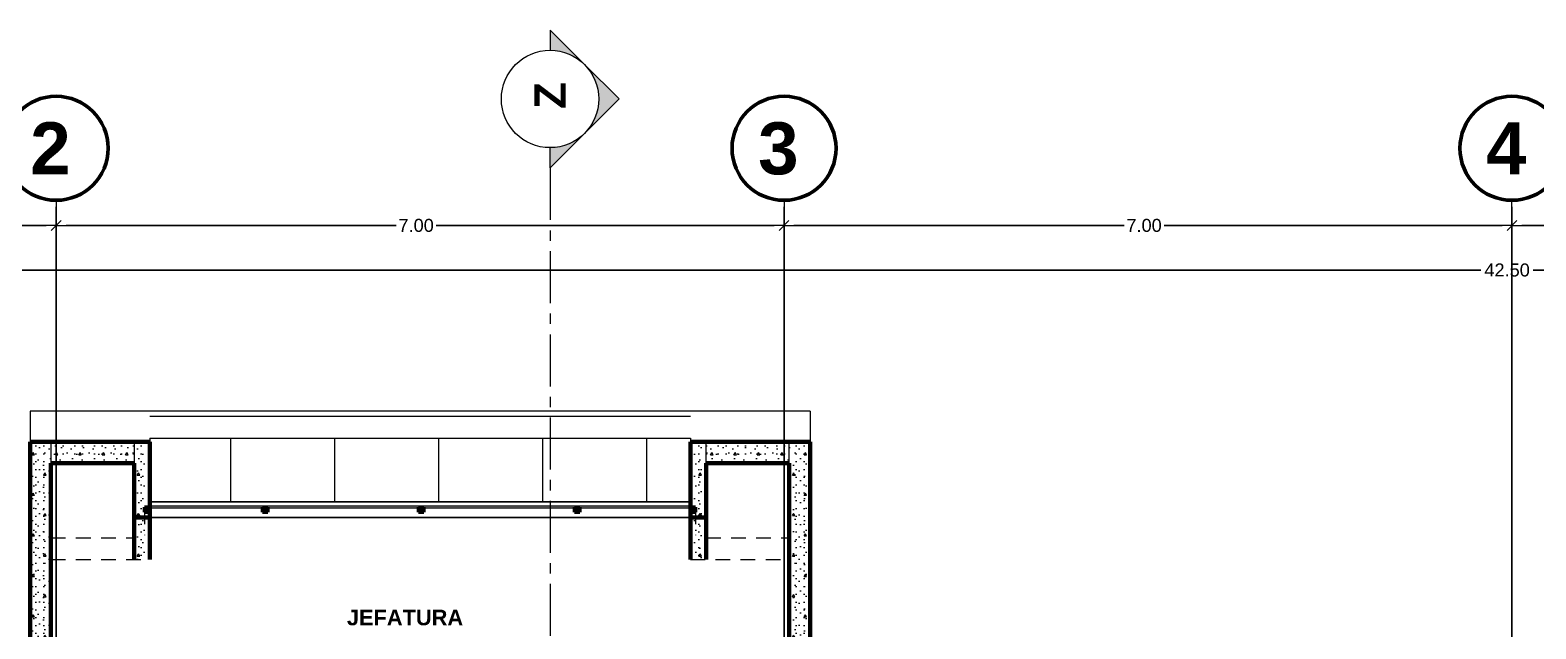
# Model space of a CAD drawing. Header units: inches. Extents: x -38 to 5698, y -33 to 92.
# Drawn here: x 108.57 to 123.05, y 41.78 to 47.54 of the extents above; entities that cross this region are included whole.
import ezdxf

# ---------------------------------------------------------------- set-up
doc = ezdxf.new("R2010")
doc.units = ezdxf.units.IN
doc.header["$MEASUREMENT"] = 0
doc.set_wipeout_variables(frame=1)
doc.header["$PDMODE"] = 1
for name, pattern in [('Línea Oculta', [0.195611, 0.141111, -0.0545]), ('Punto & Raya', [0.65, 0.5, -0.075, 0, -0.075]), ('Wipeout_Contour', [1, 0, -1])]:
    doc.linetypes.add(name, pattern=pattern)
for name, color, linetype in [('02 _ ARQ _ ALB _ Cotas Ejes', 7, 'Continuous'), ('02 _ ARQ _ ALB _ Ejes Generales', 7, 'Continuous'), ('02 _ ARQ _ ZON _ Espacio.3D', 7, 'Continuous'), ('08 _ STR _ EXT _ 07 Losa Aligerada', 7, 'Continuous'), ('08 _ STR _ EXT _ 08 Placas Inclinadas', 7, 'Continuous'), ('Acabado - Muros', 7, 'Continuous'), ('Dibujo 2D - General', 7, 'Continuous'), ('Estructura - 03 LOSA', 7, 'Continuous'), ('Marcador - Secciones', 251, 'Continuous')]:
    doc.layers.add(name, color=color, linetype=linetype)
doc.styles.add('Estilo_Generado_1', font='swisseb.ttf')
doc.styles.add('Estilo_Generado_4', font='swisse.ttf')
doc.dimstyles.new('Estilo_Generado__15', dxfattribs={"dimtxt": 0.125, "dimasz": 0.095, "dimexe": 0.18, "dimexo": 0.003, "dimgap": 0, "dimtad": 0, "dimtih": 1, "dimtoh": 1, "dimzin": 0, "dimdsep": 46, "dimtxsty": 'Estilo_Generado_4', "dimblk": 'ARROWHEAD_6', "dimblk1": 'ARROWHEAD_6', "dimblk2": 'ARROWHEAD_6', "dimcen": 0.09, "dimclrd": 144, "dimclre": 144, "dimclrt": 7, "dimadec": 0, "dimazin": 0, "dimtfac": 1, "dimtdec": 4, "dimtmove": 0, "dimatfit": 3, "dimfxl": 1, "dimtolj": 1, "dimtzin": 0, "dimarcsym": 0})
pattern_1 = [(0, (92.5, 3e-09), (0, 0.3897114), [0.024375, -0.200625]), (0, (92.6125, 0.19486), (0, 0.3897114), [0.024375, -0.200625]), (60, (92.5, 3e-09), (-0.3375, 0.1948557), [0.024375, -0.200625]), (60, (92.725, 3e-09), (-0.3375, 0.1948557), [0.024375, -0.200625]), (120, (92.5244, 3e-09), (0.3375, 0.1948557), [0.024375, -0.200625]), (120, (92.7494, 3e-09), (0.3375, 0.1948557), [0.024375, -0.200625]), (0, (92.500015, 0.0375), (0, 0.075), [0, -0.075, 0, -0.1125]), (45, (92.537515, 0.0375), (-0.05303301, 0.05303301), [0, -0.05625, 0, -0.09375])]

# ---------------------------------------------------------------- blocks, each defined once
blk = doc.blocks.new('ARROWHEAD_6')
at = {"color": 0, "linetype": 'Continuous', "lineweight": 0}
for p, q in [((0, 0), (-1, 0)), ((-0.5, -0.5), (0.5, 0.5))]:
    blk.add_line(p, q, dxfattribs=at)
blk = doc.blocks.new('*D80', base_point=(804.059, 0))
at = {"layer": '02 _ ARQ _ ALB _ Cotas Ejes', "color": 144, "linetype": 'Continuous', "lineweight": -2, "transparency": 16777216}
for p, q in [((101.82, 39.653), (101.82, 45.838)), ((108.82, 39.653), (108.82, 45.838)), ((101.915, 45.658), (105.089, 45.658)), ((108.725, 45.658), (105.476, 45.658))]:
    blk.add_line(p, q, dxfattribs=at)
at = {"layer": 'Defpoints', "color": 0, "linetype": 'Continuous', "lineweight": 40, "transparency": 16777216}
for p in [(108.82, 45.658), (101.82, 39.65), (108.82, 39.65)]:
    blk.add_point(p, dxfattribs=at)
at = {"layer": '02 _ ARQ _ ALB _ Cotas Ejes', "color": 144, "linetype": 'Continuous', "lineweight": -2, "transparency": 16777216, "xscale": 0.095, "yscale": 0.095, "zscale": 0.095, "rotation": 180}
blk.add_blockref('ARROWHEAD_6', (101.82, 45.658), dxfattribs=at)
at = {"layer": '02 _ ARQ _ ALB _ Cotas Ejes', "color": 144, "linetype": 'Continuous', "lineweight": -2, "transparency": 16777216, "xscale": 0.095, "yscale": 0.095, "zscale": 0.095}
blk.add_blockref('ARROWHEAD_6', (108.82, 45.658), dxfattribs=at)
at = {"layer": '02 _ ARQ _ ALB _ Cotas Ejes', "color": 7, "linetype": 'Continuous', "lineweight": 13, "transparency": 16777216, "insert": (105.282, 45.658), "char_height": 0.125, "attachment_point": 5, "style": 'Estilo_Generado_4'}
blk.add_mtext('\\A1;7.00', dxfattribs=at)
blk = doc.blocks.new('*D81', base_point=(804.059, 0))
at = {"layer": '02 _ ARQ _ ALB _ Cotas Ejes', "color": 144, "linetype": 'Continuous', "lineweight": -2, "transparency": 16777216}
for p, q in [((108.82, 39.653), (108.82, 45.838)), ((115.82, 39.653), (115.82, 45.838)), ((108.915, 45.658), (112.089, 45.658)), ((115.725, 45.658), (112.476, 45.658))]:
    blk.add_line(p, q, dxfattribs=at)
at = {"layer": 'Defpoints', "color": 0, "linetype": 'Continuous', "lineweight": 40, "transparency": 16777216}
for p in [(115.82, 45.658), (108.82, 39.65), (115.82, 39.65)]:
    blk.add_point(p, dxfattribs=at)
at = {"layer": '02 _ ARQ _ ALB _ Cotas Ejes', "color": 144, "linetype": 'Continuous', "lineweight": -2, "transparency": 16777216, "xscale": 0.095, "yscale": 0.095, "zscale": 0.095, "rotation": 180}
blk.add_blockref('ARROWHEAD_6', (108.82, 45.658), dxfattribs=at)
at = {"layer": '02 _ ARQ _ ALB _ Cotas Ejes', "color": 144, "linetype": 'Continuous', "lineweight": -2, "transparency": 16777216, "xscale": 0.095, "yscale": 0.095, "zscale": 0.095}
blk.add_blockref('ARROWHEAD_6', (115.82, 45.658), dxfattribs=at)
at = {"layer": '02 _ ARQ _ ALB _ Cotas Ejes', "color": 7, "linetype": 'Continuous', "lineweight": 13, "transparency": 16777216, "insert": (112.282, 45.658), "char_height": 0.125, "attachment_point": 5, "style": 'Estilo_Generado_4'}
blk.add_mtext('\\A1;7.00', dxfattribs=at)
blk = doc.blocks.new('*D82', base_point=(804.059, 0))
at = {"layer": '02 _ ARQ _ ALB _ Cotas Ejes', "color": 144, "linetype": 'Continuous', "lineweight": -2, "transparency": 16777216}
for p, q in [((115.82, 39.653), (115.82, 45.838)), ((122.82, 39.653), (122.82, 45.838)), ((115.915, 45.658), (119.089, 45.658)), ((122.725, 45.658), (119.476, 45.658))]:
    blk.add_line(p, q, dxfattribs=at)
at = {"layer": 'Defpoints', "color": 0, "linetype": 'Continuous', "lineweight": 40, "transparency": 16777216}
for p in [(122.82, 45.658), (115.82, 39.65), (122.82, 39.65)]:
    blk.add_point(p, dxfattribs=at)
at = {"layer": '02 _ ARQ _ ALB _ Cotas Ejes', "color": 144, "linetype": 'Continuous', "lineweight": -2, "transparency": 16777216, "xscale": 0.095, "yscale": 0.095, "zscale": 0.095, "rotation": 180}
blk.add_blockref('ARROWHEAD_6', (115.82, 45.658), dxfattribs=at)
at = {"layer": '02 _ ARQ _ ALB _ Cotas Ejes', "color": 144, "linetype": 'Continuous', "lineweight": -2, "transparency": 16777216, "xscale": 0.095, "yscale": 0.095, "zscale": 0.095}
blk.add_blockref('ARROWHEAD_6', (122.82, 45.658), dxfattribs=at)
at = {"layer": '02 _ ARQ _ ALB _ Cotas Ejes', "color": 7, "linetype": 'Continuous', "lineweight": 13, "transparency": 16777216, "insert": (119.282, 45.658), "char_height": 0.125, "attachment_point": 5, "style": 'Estilo_Generado_4'}
blk.add_mtext('\\A1;7.00', dxfattribs=at)
blk = doc.blocks.new('*D83', base_point=(804.059, 0))
at = {"layer": '02 _ ARQ _ ALB _ Cotas Ejes', "color": 144, "linetype": 'Continuous', "lineweight": -2, "transparency": 16777216}
for p, q in [((122.82, 39.653), (122.82, 45.838)), ((129.82, 39.653), (129.82, 45.838)), ((122.915, 45.658), (126.089, 45.658)), ((129.725, 45.658), (126.476, 45.658))]:
    blk.add_line(p, q, dxfattribs=at)
at = {"layer": 'Defpoints', "color": 0, "linetype": 'Continuous', "lineweight": 40, "transparency": 16777216}
for p in [(129.82, 45.658), (122.82, 39.65), (129.82, 39.65)]:
    blk.add_point(p, dxfattribs=at)
at = {"layer": '02 _ ARQ _ ALB _ Cotas Ejes', "color": 144, "linetype": 'Continuous', "lineweight": -2, "transparency": 16777216, "xscale": 0.095, "yscale": 0.095, "zscale": 0.095, "rotation": 180}
blk.add_blockref('ARROWHEAD_6', (122.82, 45.658), dxfattribs=at)
at = {"layer": '02 _ ARQ _ ALB _ Cotas Ejes', "color": 144, "linetype": 'Continuous', "lineweight": -2, "transparency": 16777216, "xscale": 0.095, "yscale": 0.095, "zscale": 0.095}
blk.add_blockref('ARROWHEAD_6', (129.82, 45.658), dxfattribs=at)
at = {"layer": '02 _ ARQ _ ALB _ Cotas Ejes', "color": 7, "linetype": 'Continuous', "lineweight": 13, "transparency": 16777216, "insert": (126.282, 45.658), "char_height": 0.125, "attachment_point": 5, "style": 'Estilo_Generado_4'}
blk.add_mtext('\\A1;7.00', dxfattribs=at)
blk = doc.blocks.new('*D86', base_point=(804.059, 0))
at = {"layer": '02 _ ARQ _ ALB _ Cotas Ejes', "color": 144, "linetype": 'Continuous', "lineweight": -2, "transparency": 16777216}
for p, q in [((101.57, 39.903), (101.57, 45.409)), ((144.07, 39.903), (144.07, 45.409)), ((101.665, 45.229), (122.52, 45.229)), ((143.975, 45.229), (123.025, 45.229))]:
    blk.add_line(p, q, dxfattribs=at)
at = {"layer": 'Defpoints', "color": 0, "linetype": 'Continuous', "lineweight": 40, "transparency": 16777216}
for p in [(144.07, 45.229), (101.57, 39.9), (144.07, 39.9)]:
    blk.add_point(p, dxfattribs=at)
at = {"layer": '02 _ ARQ _ ALB _ Cotas Ejes', "color": 144, "linetype": 'Continuous', "lineweight": -2, "transparency": 16777216, "xscale": 0.095, "yscale": 0.095, "zscale": 0.095, "rotation": 180}
blk.add_blockref('ARROWHEAD_6', (101.57, 45.229), dxfattribs=at)
at = {"layer": '02 _ ARQ _ ALB _ Cotas Ejes', "color": 144, "linetype": 'Continuous', "lineweight": -2, "transparency": 16777216, "xscale": 0.095, "yscale": 0.095, "zscale": 0.095}
blk.add_blockref('ARROWHEAD_6', (144.07, 45.229), dxfattribs=at)
at = {"layer": '02 _ ARQ _ ALB _ Cotas Ejes', "color": 7, "linetype": 'Continuous', "lineweight": 13, "transparency": 16777216, "insert": (122.773, 45.229), "char_height": 0.125, "attachment_point": 5, "style": 'Estilo_Generado_4'}
blk.add_mtext('\\A1;42.50', dxfattribs=at)

msp = doc.modelspace()

# ---------------------------------------------------------------- hatches: boundary and pattern name
at = {"layer": '08 _ STR _ EXT _ 08 Placas Inclinadas', "linetype": 'Continuous', "lineweight": 9}
h = msp.add_hatch(dxfattribs=at)
h.set_pattern_fill('HORMIGÓN_EN_MASA_0002', style=0, pattern_type=2)
h.set_pattern_definition(pattern_1)
h.paths.add_polyline_path([(116.029, 43.579), (116, 43.372), (116.07, 43.372), (116.07, 43.579)])
h = msp.add_hatch(dxfattribs=at)
h.set_pattern_fill('HORMIGÓN_EN_MASA_0002', style=0, pattern_type=2)
h.set_pattern_definition(pattern_1)
h.paths.add_polyline_path([(108.57, 40.2), (108.77, 40.2), (108.77, 42.447), (108.64, 43.372), (108.57, 43.372)])
h = msp.add_hatch(dxfattribs=at)
h.set_pattern_fill('HORMIGÓN_EN_MASA_0002', style=0, pattern_type=2)
h.set_pattern_definition(pattern_1)
h.paths.add_polyline_path([(108.77, 43.372), (108.64, 43.372), (108.741, 42.654), (108.77, 42.654)])
h = msp.add_hatch(dxfattribs=at)
h.set_pattern_fill('HORMIGÓN_EN_MASA_0002', style=0, pattern_type=2)
h.set_pattern_definition(pattern_1)
h.paths.add_polyline_path([(115.87, 42.654), (115.899, 42.654), (116, 43.372), (115.87, 43.372)])
h = msp.add_hatch(dxfattribs=at)
h.set_pattern_fill('HORMIGÓN_EN_MASA_0002', style=0, pattern_type=2)
h.set_pattern_definition(pattern_1)
h.paths.add_polyline_path([(115.87, 42.447), (115.87, 40.2), (116.07, 40.2), (116.07, 39.9), (116.07, 39.9), (116.07, 43.372), (116, 43.372)])
h = msp.add_hatch(dxfattribs=at)
h.set_pattern_fill('HORMIGÓN_EN_MASA_0002', style=0, pattern_type=2)
h.set_pattern_definition(pattern_1)
h.paths.add_polyline_path([(108.741, 42.654), (108.77, 42.447), (108.77, 42.654)])
h = msp.add_hatch(dxfattribs=at)
h.set_pattern_fill('HORMIGÓN_EN_MASA_0002', style=0, pattern_type=2)
h.set_pattern_definition(pattern_1)
h.paths.add_polyline_path([(109.57, 42.447), (109.72, 42.447), (109.72, 42.654), (109.57, 42.654)])
h = msp.add_hatch(dxfattribs=at)
h.set_pattern_fill('HORMIGÓN_EN_MASA_0002', style=0, pattern_type=2)
h.set_pattern_definition(pattern_1)
h.paths.add_polyline_path([(114.92, 42.447), (115.07, 42.447), (115.07, 42.654), (114.92, 42.654)])
h = msp.add_hatch(dxfattribs=at)
h.set_pattern_fill('HORMIGÓN_EN_MASA_0002', style=0, pattern_type=2)
h.set_pattern_definition(pattern_1)
h.paths.add_polyline_path([(115.87, 42.447), (115.899, 42.654), (115.87, 42.654)])
at = {"layer": 'Marcador - Secciones', "linetype": 'Continuous', "lineweight": 13}
for points in [[(113.57, 47.536), (113.57, 47.342, -0.198912), (113.901, 47.205)], [(113.901, 47.205, -0.414214), (113.901, 46.542), (114.233, 46.874)], [(113.57, 46.211), (113.901, 46.542, -0.198912), (113.57, 46.405)]]:
    msp.add_hatch(color=7, dxfattribs=at).paths.add_polyline_path(points)

# ---------------------------------------------------------------- linework, layer by layer
at = {"layer": '02 _ ARQ _ ALB _ Ejes Generales', "color": 251, "linetype": 'Punto & Raya', "lineweight": 13}
for p, q in [((122.82, 44.9), (122.82, 45.9)), ((122.82, 3.05), (122.82, 44.9)), ((122.82, 44.9), (122.82, 44.9))]:
    msp.add_line(p, q, dxfattribs=at)
at = {"layer": '02 _ ARQ _ ALB _ Ejes Generales', "color": 7, "linetype": 'Continuous', "lineweight": 60}
for centre in [(108.82, 46.4), (115.82, 46.4), (122.82, 46.4)]:
    msp.add_circle(centre, 0.5, dxfattribs=at)
at = {"layer": '02 _ ARQ _ ZON _ Espacio.3D', "color": 254, "linetype": 'Continuous', "lineweight": 0, "flags": 128}
msp.add_lwpolyline([(108.77, 43.372), (108.77, 40.2), (109.07, 40.2), (109.07, 39.9), (109.47, 39.9), (109.47, 39.45), (109.47, 39.433), (115.17, 39.433), (115.17, 39.9), (115.57, 39.9), (115.57, 40.2), (115.87, 40.2), (115.87, 43.372), (115.07, 43.372), (115.07, 42.85), (109.57, 42.85), (109.57, 43.372)], close=True, dxfattribs=at)
at = {"layer": '08 _ STR _ EXT _ 07 Losa Aligerada', "color": 254, "linetype": 'Continuous', "lineweight": 18, "flags": 128}
msp.add_lwpolyline([(126.548, 40.5), (115.87, 40.5), (115.87, 43.874), (108.77, 43.874), (108.77, 39.9), (103.62, 39.9), (103.62, 40.95), (100.52, 40.95), (100.52, 37.7), (101.57, 37.7), (101.57, 33.9), (100.67, 33.9), (100.67, 27.939), (100.17, 27.939), (100.17, 5.8), (117.735, 5.8), (117.735, 7.2), (122.931, 7.2), (122.931, 6), (129.57, 6)], dxfattribs=at)
at = {"layer": '08 _ STR _ EXT _ 08 Placas Inclinadas', "color": 7, "linetype": 'Continuous', "lineweight": 80}
for p, q in [((108.77, 43.372), (109.57, 43.372)), ((109.57, 43.372), (109.57, 42.447)), ((115.07, 43.372), (115.87, 43.372)), ((115.07, 42.447), (115.07, 43.372)), ((115.87, 43.372), (115.87, 40.2))]:
    msp.add_line(p, q, dxfattribs=at)
at = {"layer": '08 _ STR _ EXT _ 08 Placas Inclinadas', "color": 251, "linetype": 'Línea Oculta', "lineweight": 13}
for p, q in [((108.77, 42.654), (109.57, 42.654)), ((115.07, 42.654), (115.87, 42.654))]:
    msp.add_line(p, q, dxfattribs=at)
at = {"layer": '08 _ STR _ EXT _ 08 Placas Inclinadas', "color": 7, "linetype": 'Continuous', "lineweight": 80, "flags": 128}
for points in [[(108.77, 40.2), (108.77, 43.372)], [(109.57, 42.85), (109.72, 42.85)], [(114.92, 42.85), (115.07, 42.85)]]:
    msp.add_lwpolyline(points, dxfattribs=at)
at = {"layer": '08 _ STR _ EXT _ 08 Placas Inclinadas', "color": 251, "linetype": 'Línea Oculta', "lineweight": 13, "flags": 128}
for points in [[(108.77, 42.447), (109.72, 42.447)], [(114.92, 42.447), (115.87, 42.447)]]:
    msp.add_lwpolyline(points, dxfattribs=at)
at = {"layer": 'Acabado - Muros', "color": 251, "linetype": 'Línea Oculta', "lineweight": 13}
for p, q in [((109.67, 42.926), (109.67, 42.68)), ((114.97, 42.926), (114.97, 42.68))]:
    msp.add_line(p, q, dxfattribs=at)
at = {"layer": 'Acabado - Muros', "color": 7, "linetype": 'Continuous', "lineweight": 60}
for p, q in [((109.72, 42.901), (109.67, 42.901)), ((110.856, 42.901), (110.806, 42.901)), ((112.356, 42.901), (112.306, 42.901)), ((113.856, 42.901), (113.806, 42.901)), ((114.97, 42.901), (114.92, 42.901))]:
    msp.add_line(p, q, dxfattribs=at)
at = {"layer": 'Marcador - Secciones', "color": 7, "linetype": 'Continuous', "lineweight": 13, "flags": 128}
for points in [[(113.901, 47.205), (113.57, 47.536), (113.57, 47.342, -0.198912)], [(113.901, 46.542), (113.57, 46.211), (113.57, 46.405, 0.198912)]]:
    msp.add_lwpolyline(points, format="xyb", dxfattribs=at)
msp.add_lwpolyline([(113.901, 46.542), (114.233, 46.874), (113.901, 47.205)], dxfattribs=at)
at = {"layer": 'Marcador - Secciones', "color": 7, "linetype": 'Continuous', "lineweight": 13}
msp.add_circle((113.57, 46.874), 0.468, dxfattribs=at)

# ---------------------------------------------------------------- texts
at = {"layer": '02 _ ARQ _ ALB _ Ejes Generales', "color": 7, "lineweight": 30, "char_height": 0.5, "attachment_point": 1, "style": 'Estilo_Generado_1'}
for s, insert in [('\\A1;{\\pql;\\pt0;\\fSwis721 Ex BT|b1|i0|c0|p34;2}', (108.571, 46.65)), ('\\A1;{\\pql;\\pt0;\\fSwis721 Ex BT|b1|i0|c0|p34;3}', (115.571, 46.65)), ('\\A1;{\\pql;\\pt0;\\fSwis721 Ex BT|b1|i0|c0|p34;4}', (122.571, 46.65))]:
    msp.add_mtext(s, dxfattribs=dict(at, insert=insert))
at = {"layer": '02 _ ARQ _ ZON _ Espacio.3D', "color": 252, "lineweight": 25, "insert": (112.175, 41.964), "char_height": 0.15, "attachment_point": 2, "style": 'Estilo_Generado_1'}
msp.add_mtext('\\A1;{\\pqc;\\pt0;\\fSwis721 Ex BT|b1|i0|c0|p34;JEFATURA}', dxfattribs=at)
at = {"layer": 'Marcador - Secciones', "color": 5, "lineweight": 25, "insert": (113.72, 47.035), "char_height": 0.3, "attachment_point": 9, "rotation": 90, "style": 'Estilo_Generado_1'}
msp.add_mtext('\\A1;{\\pqr;\\pt0;\\fSwis721 Ex BT|b1|i0|c0|p34;Z}', dxfattribs=at)

# ---------------------------------------------------------------- dimensions: what is measured, and where the dimension line sits
at = {"layer": '02 _ ARQ _ ALB _ Cotas Ejes', "color": 144, "linetype": 'Continuous', "lineweight": 13}
dim = msp.add_linear_dim(base=(129.82, 45.658), p1=(122.82, 39.65), p2=(129.82, 39.65), dimstyle='Estilo_Generado__15', dxfattribs=at)
dim.commit()
dim.dimension.update_dxf_attribs({"geometry": '*D83', "text_midpoint": (126.282, 45.658), "dimtype": 160})

# ---------------------------------------------------------------- next in the draw order: wipeouts: each hides what was drawn before it
at = {"color": 254, "linetype": 'Wipeout_Contour', "lineweight": 0, "ltscale": 2464.387683}
msp.add_wipeout([(108.57, 43.579), (108.611, 43.579), (108.57, 43.874)], dxfattribs=at).dxf.layer = '08 _ STR _ EXT _ 08 Placas Inclinadas'
at = {"color": 254, "linetype": 'Wipeout_Contour', "lineweight": 0, "ltscale": 2485.775569}
msp.add_wipeout([(116.029, 43.579), (116.07, 43.579), (116.07, 43.874)], dxfattribs=at).dxf.layer = '08 _ STR _ EXT _ 08 Placas Inclinadas'
at = {"color": 254, "linetype": 'Wipeout_Contour', "lineweight": 0, "ltscale": 3300.066906}
msp.add_wipeout([(109.72, 43.613), (114.92, 43.613), (114.92, 43), (109.72, 43)], dxfattribs=at).dxf.layer = 'Dibujo 2D - General'

# ---------------------------------------------------------------- next in the draw order: hatches: boundary and pattern name
at = {"layer": '08 _ STR _ EXT _ 08 Placas Inclinadas', "linetype": 'Continuous', "lineweight": 9}
h = msp.add_hatch(dxfattribs=at)
h.set_pattern_fill('HORMIGÓN_EN_MASA_0002', style=0, pattern_type=2)
h.set_pattern_definition(pattern_1)
h.paths.add_polyline_path([(108.64, 43.372), (108.611, 43.579), (108.57, 43.579), (108.57, 43.372)])
h = msp.add_hatch(dxfattribs=at)
h.set_pattern_fill('HORMIGÓN_EN_MASA_0002', style=0, pattern_type=2)
h.set_pattern_definition(pattern_1)
h.paths.add_polyline_path([(109.57, 42.654), (109.72, 42.654), (109.72, 43.372), (109.57, 43.372)])
h = msp.add_hatch(dxfattribs=at)
h.set_pattern_fill('HORMIGÓN_EN_MASA_0002', style=0, pattern_type=2)
h.set_pattern_definition(pattern_1)
h.paths.add_polyline_path([(109.57, 43.372), (109.57, 42.85), (109.72, 42.85), (109.72, 43.372)])
h = msp.add_hatch(dxfattribs=at)
h.set_pattern_fill('HORMIGÓN_EN_MASA_0002', style=0, pattern_type=2)
h.set_pattern_definition(pattern_1)
h.paths.add_polyline_path([(114.92, 42.654), (115.07, 42.654), (115.07, 43.372), (114.92, 43.372)])
h = msp.add_hatch(dxfattribs=at)
h.set_pattern_fill('HORMIGÓN_EN_MASA_0002', style=0, pattern_type=2)
h.set_pattern_definition(pattern_1)
h.paths.add_polyline_path([(114.92, 43.372), (114.92, 42.85), (115.07, 42.85), (115.07, 43.372)])
at = {"layer": 'Acabado - Muros', "linetype": 'Continuous', "lineweight": 0}
for points in [[(109.72, 42.901), (109.72, 42.951), (109.67, 42.951), (109.67, 42.901)], [(110.856, 42.901), (110.856, 42.951), (110.806, 42.951), (110.806, 42.901)], [(112.356, 42.901), (112.356, 42.951), (112.306, 42.951), (112.306, 42.901)], [(113.856, 42.901), (113.856, 42.951), (113.806, 42.951), (113.806, 42.901)], [(114.92, 42.901), (114.97, 42.901), (114.97, 42.951), (114.92, 42.951)]]:
    msp.add_hatch(color=254, dxfattribs=at).paths.add_polyline_path(points)
at = {"layer": 'Acabado - Muros', "linetype": 'Continuous', "lineweight": 9}
for points in [[(110.826, 42.961), (109.705, 42.961), (109.705, 42.941), (110.826, 42.941)], [(112.326, 42.961), (110.836, 42.961), (110.836, 42.941), (112.326, 42.941)], [(113.826, 42.961), (112.336, 42.961), (112.336, 42.941), (113.826, 42.941)], [(114.935, 42.961), (113.836, 42.961), (113.836, 42.941), (114.935, 42.941)]]:
    msp.add_hatch(color=250, dxfattribs=at).paths.add_polyline_path(points)
at = {"layer": 'Dibujo 2D - General', "linetype": 'Continuous', "lineweight": 13}
h = msp.add_hatch(dxfattribs=at)
h.set_pattern_fill('CEMENTO_PULIDO_Y_BRUÑADO_FA', color=251, style=0, pattern_type=2)
h.set_pattern_definition([(0, (92.5, 3e-09), (0, 1), []), (90, (92.5, 3e-09), (-1, 0), [])])
h.paths.add_polyline_path([(109.72, 43.613), (114.92, 43.613), (114.92, 43), (109.72, 43)])

# ---------------------------------------------------------------- next in the draw order: linework, layer by layer
at = {"layer": '08 _ STR _ EXT _ 08 Placas Inclinadas', "color": 251, "linetype": 'Línea Oculta', "lineweight": 13}
for p, q in [((109.72, 43.372), (109.72, 42.447)), ((114.92, 43.372), (114.92, 42.447))]:
    msp.add_line(p, q, dxfattribs=at)
at = {"layer": 'Acabado - Muros', "color": 7, "linetype": 'Continuous', "lineweight": 60}
for p, q in [((109.72, 42.951), (109.67, 42.951)), ((109.67, 42.951), (109.67, 42.901)), ((109.72, 42.951), (109.72, 42.901)), ((110.856, 42.951), (110.806, 42.951)), ((110.806, 42.951), (110.806, 42.901)), ((110.856, 42.951), (110.856, 42.901)), ((112.356, 42.951), (112.306, 42.951)), ((112.306, 42.951), (112.306, 42.901)), ((112.356, 42.951), (112.356, 42.901)), ((113.856, 42.951), (113.806, 42.951)), ((113.806, 42.951), (113.806, 42.901)), ((113.856, 42.951), (113.856, 42.901)), ((114.92, 42.951), (114.92, 42.901)), ((114.97, 42.951), (114.92, 42.951)), ((114.97, 42.951), (114.97, 42.901))]:
    msp.add_line(p, q, dxfattribs=at)
at = {"layer": 'Acabado - Muros', "color": 7, "linetype": 'Continuous', "lineweight": 13, "flags": 128}
for points in [[(110.826, 42.961), (110.826, 42.941), (109.705, 42.941), (109.705, 42.961)], [(112.326, 42.961), (112.326, 42.941), (110.836, 42.941), (110.836, 42.961)], [(113.826, 42.961), (113.826, 42.941), (112.336, 42.941), (112.336, 42.961)], [(114.935, 42.961), (114.935, 42.941), (113.836, 42.941), (113.836, 42.961)]]:
    msp.add_lwpolyline(points, close=True, dxfattribs=at)
at = {"layer": 'Dibujo 2D - General', "color": 251, "linetype": 'Continuous', "lineweight": 13, "flags": 128}
msp.add_lwpolyline([(109.72, 43.613), (114.92, 43.613), (114.92, 43), (109.72, 43)], close=True, dxfattribs=at)
at = {"layer": 'Estructura - 03 LOSA', "color": 7, "linetype": 'Continuous', "lineweight": 18, "flags": 128}
msp.add_lwpolyline([(109.57, 42.85), (115.07, 42.85), (115.07, 43.619), (114.92, 43.619), (114.92, 43), (109.72, 43), (109.72, 43.619), (109.57, 43.619)], close=True, dxfattribs=at)

# ---------------------------------------------------------------- next in the draw order: wipeouts: each hides what was drawn before it
at = {"color": 254, "linetype": 'Wipeout_Contour', "lineweight": 0, "ltscale": 3312.831602}
msp.add_wipeout([(116.07, 43.874), (114.92, 43.874), (114.92, 43.579), (116.029, 43.579)], dxfattribs=at).dxf.layer = '08 _ STR _ EXT _ 08 Placas Inclinadas'

# ---------------------------------------------------------------- next in the draw order: hatches: boundary and pattern name
at = {"layer": '08 _ STR _ EXT _ 08 Placas Inclinadas', "linetype": 'Continuous', "lineweight": 9}
h = msp.add_hatch(dxfattribs=at)
h.set_pattern_fill('HORMIGÓN_EN_MASA_0002', style=0, pattern_type=2)
h.set_pattern_definition(pattern_1)
h.paths.add_polyline_path([(114.92, 43.372), (115.07, 43.372), (115.07, 43.579), (114.92, 43.579)])
h = msp.add_hatch(dxfattribs=at)
h.set_pattern_fill('HORMIGÓN_EN_MASA_0002', style=0, pattern_type=2)
h.set_pattern_definition(pattern_1)
h.paths.add_polyline_path([(115.07, 43.372), (115.87, 43.372), (115.87, 43.579), (115.07, 43.579)])
h = msp.add_hatch(dxfattribs=at)
h.set_pattern_fill('HORMIGÓN_EN_MASA_0002', style=0, pattern_type=2)
h.set_pattern_definition(pattern_1)
h.paths.add_polyline_path([(115.87, 43.372), (116, 43.372), (116.029, 43.579), (115.87, 43.579)])

# ---------------------------------------------------------------- next in the draw order: linework, layer by layer
at = {"layer": '02 _ ARQ _ ALB _ Ejes Generales', "color": 251, "linetype": 'Punto & Raya', "lineweight": 13}
msp.add_line((115.82, 45.9), (115.82, 2.05), dxfattribs=at)
at = {"layer": '08 _ STR _ EXT _ 08 Placas Inclinadas', "color": 7, "linetype": 'Continuous', "lineweight": 80}
for p, q in [((114.92, 43.579), (114.92, 42.447)), ((116.07, 43.579), (114.92, 43.579))]:
    msp.add_line(p, q, dxfattribs=at)
at = {"layer": '08 _ STR _ EXT _ 08 Placas Inclinadas', "color": 7, "linetype": 'Continuous', "lineweight": 13, "flags": 128}
for points in [[(116.07, 43.874), (116.07, 43.579)], [(114.92, 43.613), (114.92, 43.579)]]:
    msp.add_lwpolyline(points, dxfattribs=at)
at = {"layer": '08 _ STR _ EXT _ 08 Placas Inclinadas', "color": 7, "linetype": 'Continuous', "lineweight": 80, "flags": 128}
msp.add_lwpolyline([(116.07, 39.9), (116.07, 43.579)], dxfattribs=at)

# ---------------------------------------------------------------- next in the draw order: dimensions: what is measured, and where the dimension line sits
at = {"layer": '02 _ ARQ _ ALB _ Cotas Ejes', "color": 144, "linetype": 'Continuous', "lineweight": 13}
dim = msp.add_linear_dim(base=(122.82, 45.658), p1=(115.82, 39.65), p2=(122.82, 39.65), dimstyle='Estilo_Generado__15', dxfattribs=at)
dim.commit()
dim.dimension.update_dxf_attribs({"geometry": '*D82', "text_midpoint": (119.282, 45.658), "dimtype": 160})

# ---------------------------------------------------------------- next in the draw order: wipeouts: each hides what was drawn before it
at = {"color": 254, "linetype": 'Wipeout_Contour', "lineweight": 0, "ltscale": 3300.180125}
msp.add_wipeout([(114.92, 43.874), (109.72, 43.874), (109.72, 43.82), (114.92, 43.82)], dxfattribs=at).dxf.layer = '08 _ STR _ EXT _ 08 Placas Inclinadas'

# ---------------------------------------------------------------- next in the draw order: wipeouts: each hides what was drawn before it
at = {"color": 254, "linetype": 'Wipeout_Contour', "lineweight": 0, "ltscale": 3300.152477}
msp.add_wipeout([(114.92, 43.82), (109.72, 43.82), (109.72, 43.613), (114.92, 43.613)], dxfattribs=at).dxf.layer = '08 _ STR _ EXT _ 08 Placas Inclinadas'

# ---------------------------------------------------------------- next in the draw order: linework, layer by layer
at = {"layer": '08 _ STR _ EXT _ 08 Placas Inclinadas', "color": 7, "linetype": 'Continuous', "lineweight": 13}
msp.add_line((114.92, 43.82), (109.72, 43.82), dxfattribs=at)
at = {"layer": '08 _ STR _ EXT _ 08 Placas Inclinadas', "color": 7, "linetype": 'Continuous', "lineweight": 13, "flags": 128}
msp.add_lwpolyline([(109.72, 43.613), (114.92, 43.613)], dxfattribs=at)
at = {"layer": 'Marcador - Secciones', "color": 251, "linetype": 'Punto & Raya', "lineweight": 13}
msp.add_line((113.57, 46.211), (113.57, 0.888), dxfattribs=at)

# ---------------------------------------------------------------- next in the draw order: wipeouts: each hides what was drawn before it
at = {"color": 254, "linetype": 'Wipeout_Contour', "lineweight": 0, "ltscale": 3287.47786}
msp.add_wipeout([(109.72, 43.874), (108.57, 43.874), (108.611, 43.579), (109.72, 43.579)], dxfattribs=at).dxf.layer = '08 _ STR _ EXT _ 08 Placas Inclinadas'

# ---------------------------------------------------------------- next in the draw order: hatches: boundary and pattern name
at = {"layer": '08 _ STR _ EXT _ 08 Placas Inclinadas', "linetype": 'Continuous', "lineweight": 9}
h = msp.add_hatch(dxfattribs=at)
h.set_pattern_fill('HORMIGÓN_EN_MASA_0002', style=0, pattern_type=2)
h.set_pattern_definition(pattern_1)
h.paths.add_polyline_path([(108.77, 43.579), (108.611, 43.579), (108.64, 43.372), (108.77, 43.372)])
h = msp.add_hatch(dxfattribs=at)
h.set_pattern_fill('HORMIGÓN_EN_MASA_0002', style=0, pattern_type=2)
h.set_pattern_definition(pattern_1)
h.paths.add_polyline_path([(108.77, 43.372), (109.57, 43.372), (109.57, 43.579), (108.77, 43.579)])
h = msp.add_hatch(dxfattribs=at)
h.set_pattern_fill('HORMIGÓN_EN_MASA_0002', style=0, pattern_type=2)
h.set_pattern_definition(pattern_1)
h.paths.add_polyline_path([(109.57, 43.372), (109.72, 43.372), (109.72, 43.579), (109.57, 43.579)])

# ---------------------------------------------------------------- next in the draw order: linework, layer by layer
at = {"layer": '02 _ ARQ _ ALB _ Ejes Generales', "color": 251, "linetype": 'Punto & Raya', "lineweight": 13}
msp.add_line((108.82, 45.9), (108.82, 2.05), dxfattribs=at)
at = {"layer": '08 _ STR _ EXT _ 08 Placas Inclinadas', "color": 7, "linetype": 'Continuous', "lineweight": 13}
msp.add_line((116.07, 43.874), (108.57, 43.874), dxfattribs=at)
at = {"layer": '08 _ STR _ EXT _ 08 Placas Inclinadas', "color": 7, "linetype": 'Continuous', "lineweight": 80}
for p, q in [((109.72, 43.579), (108.57, 43.579)), ((108.57, 43.579), (108.57, 40.2)), ((109.72, 42.447), (109.72, 43.579))]:
    msp.add_line(p, q, dxfattribs=at)
at = {"layer": '08 _ STR _ EXT _ 08 Placas Inclinadas', "color": 7, "linetype": 'Continuous', "lineweight": 13, "flags": 128}
for points in [[(108.57, 43.874), (108.57, 43.579)], [(109.72, 43.613), (109.72, 43.579)]]:
    msp.add_lwpolyline(points, dxfattribs=at)

# ---------------------------------------------------------------- next in the draw order: dimensions: what is measured, and where the dimension line sits
at = {"layer": '02 _ ARQ _ ALB _ Cotas Ejes', "color": 144, "linetype": 'Continuous', "lineweight": 13}
for base, p1, p2, picture, middle in [((108.82, 45.658), (101.82, 39.65), (108.82, 39.65), '*D80', (105.282, 45.658)), ((115.82, 45.658), (108.82, 39.65), (115.82, 39.65), '*D81', (112.282, 45.658)), ((144.07, 45.229), (101.57, 39.9), (144.07, 39.9), '*D86', (122.773, 45.229))]:
    dim = msp.add_linear_dim(base=base, p1=p1, p2=p2, dimstyle='Estilo_Generado__15', dxfattribs=at)
    dim.commit()
    dim.dimension.update_dxf_attribs({"geometry": picture, "text_midpoint": middle, "dimtype": 160})

doc.saveas('drawing.dxf')
